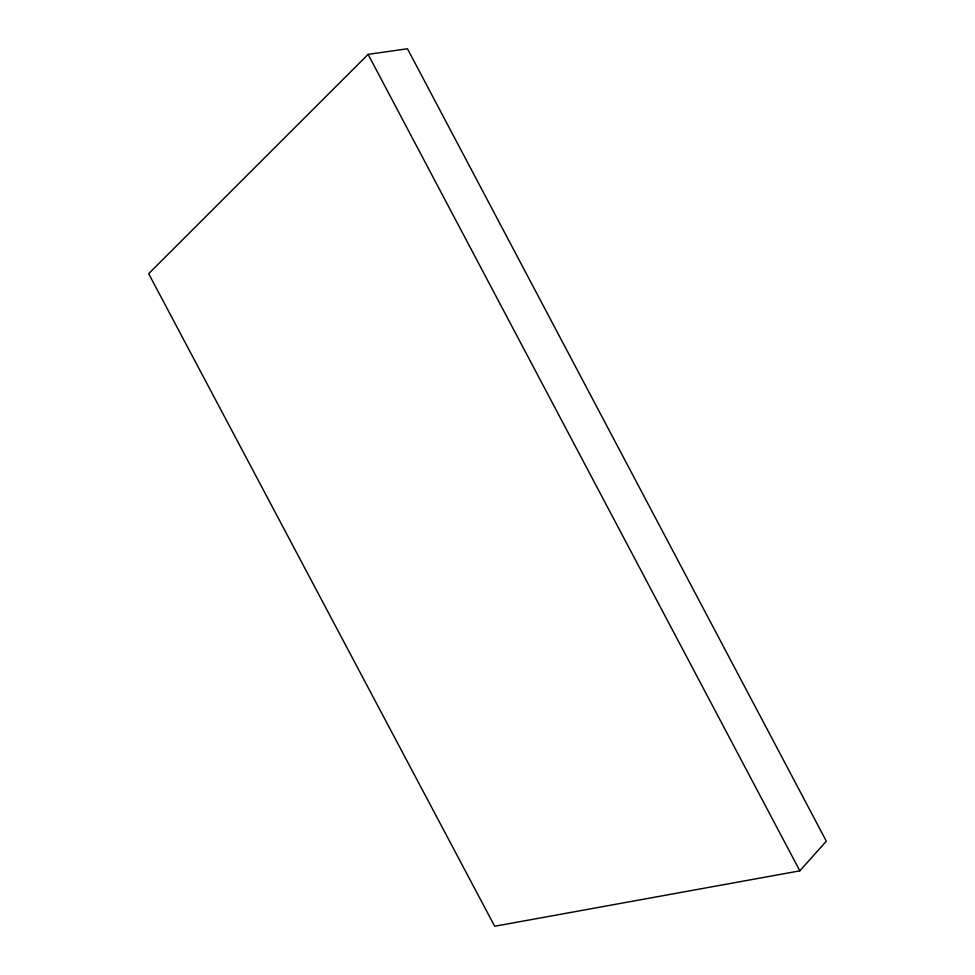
<?xml version="1.0" encoding="UTF-8"?>
<svg xmlns="http://www.w3.org/2000/svg" width="975" height="975" viewBox="0 0 975 975"><rect width="100%" height="100%" fill="white"/><g stroke="black" fill="none" stroke-linecap="round" stroke-linejoin="round"><path stroke-width="1.46" d="M799.841 870.846L826.325 841.169L407.465 48.75L368.111 54.368L148.675 273.683L494.678 926.25L799.841 870.846L368.111 54.368"/></g></svg>
